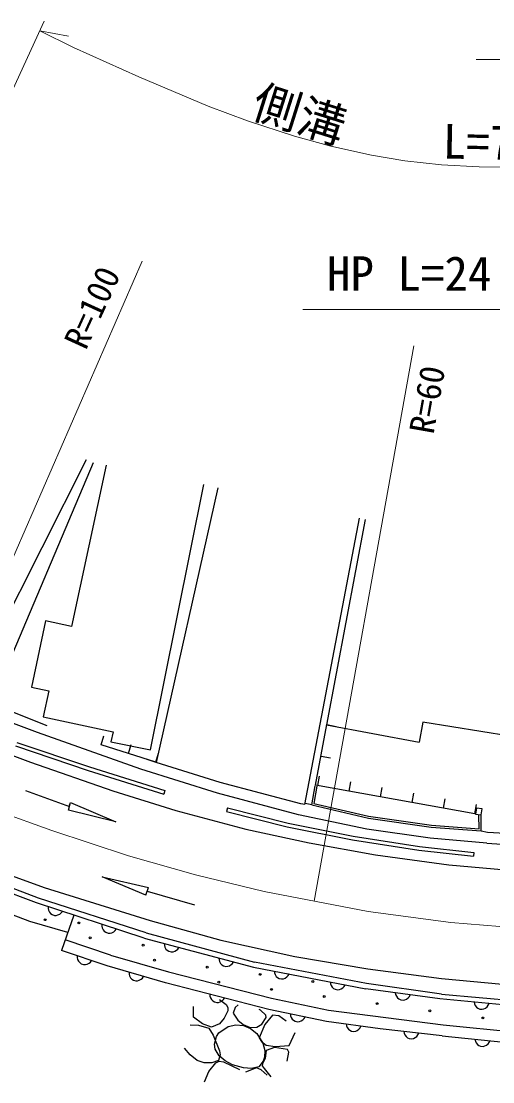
# Model space of a CAD drawing. Units: millimetres, scale not verified. Extents: x 40000 to 680000, y 20000 to 380000.
# Drawn here: x 160524 to 185552, y 239309 to 295642 of the extents above; entities that cross this region are included whole.
import ezdxf
from ezdxf.enums import TextEntityAlignment as Align

# ---------------------------------------------------------------- set-up
doc = ezdxf.new("R2010")
doc.units = ezdxf.units.MM
doc.header["$LTSCALE"] = 1000
doc.linetypes.add('CHAIN', pattern=[18.5, 12, -1.5, 3.5, -1.5])
for name, color, linetype, lineweight in [('M-BGD', 7, 'Continuous', 25), ('M-BMK', 2, 'CHAIN', 13), ('M-STR-HTXT', 7, 'Continuous', 13), ('M-STR-STRC', 7, 'Continuous', 25)]:
    doc.layers.add(name, color=color, linetype=linetype, lineweight=lineweight)
doc.styles.add('ＭＳ ゴシック', font='')
doc.styles.get('ＭＳ ゴシック').set_extended_font_data('MS Gothic')

msp = doc.modelspace()

# ---------------------------------------------------------------- linework, layer by layer
at = {"layer": 'M-BGD'}
for p, q in [((158315, 261147), (163993, 272364)), ((159305, 260261), (164366, 272207)), ((165036, 272062), (163189, 263495)), ((167390, 256944), (170208, 271027)), ((170951, 270861), (167695, 256265)), ((175579, 254029), (178487, 269245)), ((178780, 269168), (176731, 258270)), ((161821, 263790), (161062, 260270)), ((163189, 263495), (161821, 263790)), ((161062, 260270), (161991, 260070)), ((161396, 257859), (155607, 260029)), ((161991, 260070), (161696, 258702)), ((159139, 259329), (161888, 258237)), ((161696, 258702), (165396, 257904)), ((161696, 258702), (165396, 257904)), ((155866, 258216), (161011, 256278)), ((176150, 255064), (176753, 258279)), ((176731, 258270), (181645, 257347)), ((176753, 258279), (177245, 258187)), ((181844, 258405), (181645, 257347)), ((186460, 257658), (181844, 258405)), ((166873, 255912), (161396, 257859)), ((164762, 257214), (164914, 257690)), ((165396, 257904), (165288, 257365)), ((167661, 256289), (164762, 257214)), ((165288, 257365), (167390, 256944)), ((165288, 257365), (167390, 256944)), ((166211, 256751), (166363, 257228)), ((167695, 256265), (167211, 256423)), ((167661, 256289), (167812, 256765)), ((176441, 256613), (176932, 256521)), ((161011, 256278), (165383, 254763)), ((170939, 254635), (166873, 255912)), ((171091, 255205), (167695, 256265)), ((175368, 254066), (171091, 255205)), ((176266, 255043), (176354, 255535)), ((177934, 254744), (178022, 255236)), ((160745, 254779), (163084, 253938)), ((165383, 254763), (168731, 253722)), ((175248, 253488), (170939, 254635)), ((175945, 254017), (176121, 255027)), ((176219, 255010), (176059, 254093)), ((184606, 253548), (176150, 255064)), ((179602, 254445), (179690, 254937)), ((181270, 254146), (181358, 254638)), ((163026, 253738), (163143, 254145)), ((163071, 253942), (163144, 254147)), ((163144, 254147), (165546, 253113)), ((175579, 254029), (175368, 254066)), ((175945, 254017), (175592, 254094)), ((176059, 254093), (178962, 253417)), ((182938, 253847), (183026, 254339)), ((165546, 253113), (163026, 253738)), ((168731, 253722), (172440, 252723)), ((175945, 254017), (178948, 253318)), ((184606, 253548), (184694, 254040)), ((184685, 253847), (184642, 253521)), ((184642, 253521), (184941, 253482)), ((184984, 253807), (184685, 253847)), ((184941, 253482), (184984, 253807)), ((178864, 252734), (175248, 253488)), ((178948, 253318), (182288, 252839)), ((178962, 253417), (182296, 252938)), ((182296, 252938), (184832, 252742)), ((184832, 252742), (184811, 253462)), ((184935, 252634), (184941, 253482)), ((172440, 252723), (175802, 251995)), ((182235, 252251), (178864, 252734)), ((182288, 252839), (184935, 252634)), ((184935, 252634), (185270, 252569)), ((185270, 252569), (188683, 252379)), ((175802, 251995), (179327, 251368)), ((185236, 251981), (182235, 252251)), ((185236, 251981), (188652, 251776)), ((156086, 251709), (161739, 249624)), ((179327, 251368), (183228, 250831)), ((161343, 248811), (155684, 250932)), ((161434, 249070), (155808, 251191)), ((183228, 250831), (186923, 250512)), ((164812, 250200), (167279, 249626)), ((167134, 249219), (164812, 250200)), ((160975, 247828), (155315, 249949)), ((161739, 249624), (167367, 247870)), ((167134, 249219), (167279, 249626)), ((167161, 247216), (161434, 249070)), ((167213, 249426), (169719, 248710)), ((167053, 246931), (161343, 248811)), ((161947, 248612), (161948, 248511)), ((161948, 248511), (161968, 248420)), ((161968, 248420), (162019, 248319)), ((162019, 248319), (162080, 248248)), ((162080, 248248), (162162, 248188)), ((162162, 248188), (162283, 248148)), ((162283, 248148), (162384, 248148)), ((162384, 248148), (162475, 248169)), ((162475, 248169), (162576, 248220)), ((162576, 248220), (162647, 248281)), ((162647, 248281), (162707, 248362)), ((163311, 248163), (162668, 246289)), ((167367, 247870), (171112, 246840)), ((162993, 247235), (160975, 247828)), ((164802, 247672), (164803, 247571)), ((164803, 247571), (164823, 247480)), ((164823, 247480), (164874, 247379)), ((164874, 247379), (164935, 247309)), ((164935, 247309), (165016, 247248)), ((165431, 247280), (165502, 247341)), ((165502, 247341), (165562, 247422)), ((165265, 246034), (162863, 246856)), ((165016, 247248), (165138, 247208)), ((165138, 247208), (165239, 247208)), ((165239, 247208), (165330, 247229)), ((165330, 247229), (165431, 247280)), ((167053, 246931), (172857, 245399)), ((167161, 247216), (172914, 245666)), ((171112, 246840), (175044, 245968)), ((165084, 245461), (162668, 246289)), ((168118, 246650), (168124, 246549)), ((168124, 246549), (168150, 246460)), ((168150, 246460), (168207, 246362)), ((168207, 246362), (168272, 246295)), ((168272, 246295), (168357, 246240)), ((168357, 246240), (168480, 246207)), ((168480, 246207), (168581, 246213)), ((168581, 246213), (168671, 246239)), ((168671, 246239), (168769, 246296)), ((168769, 246296), (168836, 246361)), ((168836, 246361), (168891, 246446)), ((163498, 246005), (163497, 245904)), ((163497, 245904), (163517, 245812)), ((163517, 245812), (163566, 245711)), ((163566, 245711), (163627, 245639)), ((163627, 245639), (163707, 245578)), ((164122, 245605), (164193, 245665)), ((164193, 245665), (164255, 245745)), ((165265, 246034), (168336, 245141)), ((171019, 245884), (171026, 245783)), ((171026, 245783), (171052, 245693)), ((171052, 245693), (171109, 245595)), ((171737, 245595), (171793, 245680)), ((178850, 244529), (172914, 245666)), ((175044, 245968), (178913, 245304)), ((163707, 245578), (163828, 245536)), ((163828, 245536), (163929, 245536)), ((163929, 245536), (164020, 245555)), ((164020, 245555), (164122, 245605)), ((168177, 244562), (165084, 245461)), ((166247, 245124), (166251, 245022)), ((168336, 245141), (173799, 243742)), ((171109, 245595), (171174, 245529)), ((171174, 245529), (171259, 245473)), ((171259, 245473), (171382, 245441)), ((171382, 245441), (171483, 245447)), ((171483, 245447), (171573, 245473)), ((171573, 245473), (171671, 245530)), ((171671, 245530), (171737, 245595)), ((172857, 245399), (178808, 244254)), ((173952, 245188), (173965, 245088)), ((173965, 245088), (173997, 245000)), ((178913, 245304), (182839, 244787)), ((166251, 245022), (166274, 244932)), ((166274, 244932), (166329, 244833)), ((166329, 244833), (166392, 244765)), ((166392, 244765), (166476, 244707)), ((166476, 244707), (166599, 244671)), ((166599, 244671), (166700, 244675)), ((166700, 244675), (166790, 244699)), ((166790, 244699), (166889, 244754)), ((166889, 244754), (166957, 244817)), ((166957, 244817), (167015, 244900)), ((173664, 243157), (168177, 244562)), ((173997, 245000), (174061, 244906)), ((174061, 244906), (174130, 244844)), ((174130, 244844), (174219, 244795)), ((174219, 244795), (174344, 244770)), ((174344, 244770), (174445, 244784)), ((174445, 244784), (174532, 244816)), ((174532, 244816), (174626, 244879)), ((174626, 244879), (174688, 244949)), ((174688, 244949), (174738, 245037)), ((176928, 244616), (176941, 244516)), ((176941, 244516), (176973, 244428)), ((182828, 243968), (178850, 244529)), ((182839, 244787), (187597, 244347)), ((170533, 243959), (170540, 243858)), ((176973, 244428), (177036, 244334)), ((177036, 244334), (177106, 244272)), ((177106, 244272), (177194, 244223)), ((177194, 244223), (177320, 244198)), ((177320, 244198), (177420, 244212)), ((177420, 244212), (177508, 244244)), ((177508, 244244), (177601, 244307)), ((177601, 244307), (177664, 244377)), ((177664, 244377), (177713, 244465)), ((182741, 243721), (178808, 244254)), ((180378, 244042), (180397, 243942)), ((180397, 243942), (180434, 243856)), ((181127, 243843), (181171, 243934)), ((182828, 243968), (187174, 243568)), ((170540, 243858), (170567, 243769)), ((170567, 243769), (170625, 243671)), ((170625, 243671), (170690, 243605)), ((170690, 243605), (170775, 243550)), ((170775, 243550), (170899, 243518)), ((170899, 243518), (171000, 243526)), ((171000, 243526), (171090, 243552)), ((171090, 243552), (171187, 243610)), ((171187, 243610), (171253, 243675)), ((171253, 243675), (171308, 243761)), ((173799, 243742), (176837, 243112)), ((180434, 243856), (180503, 243766)), ((180503, 243766), (180575, 243708)), ((180575, 243708), (180666, 243663)), ((180666, 243663), (180793, 243646)), ((180793, 243646), (180893, 243665)), ((180893, 243665), (180978, 243702)), ((180978, 243702), (181068, 243770)), ((181068, 243770), (181127, 243843)), ((187168, 243284), (182741, 243721)), ((184557, 243542), (184579, 243443)), ((184579, 243443), (184619, 243359)), ((184619, 243359), (184691, 243272)), ((185256, 243296), (185312, 243371)), ((185312, 243371), (185353, 243464)), ((176735, 242520), (173664, 243157)), ((174808, 242920), (174820, 242819)), ((174820, 242819), (174850, 242731)), ((176837, 243112), (182926, 242339)), ((184691, 243272), (184766, 243216)), ((184766, 243216), (184858, 243175)), ((184858, 243175), (184986, 243162)), ((184986, 243162), (185084, 243185)), ((185084, 243185), (185169, 243225)), ((185169, 243225), (185256, 243296)), ((174850, 242731), (174912, 242637)), ((174912, 242637), (174981, 242574)), ((174981, 242574), (175069, 242523)), ((175069, 242523), (175194, 242497)), ((175194, 242497), (175294, 242509)), ((175294, 242509), (175382, 242539)), ((175382, 242539), (175477, 242601)), ((175477, 242601), (175540, 242670)), ((175540, 242670), (175591, 242758)), ((179583, 242128), (176735, 242520)), ((177763, 242379), (177782, 242279)), ((177782, 242279), (177818, 242194)), ((178511, 242179), (178555, 242270)), ((182926, 242339), (187155, 241916)), ((177818, 242194), (177886, 242103)), ((177886, 242103), (177959, 242045)), ((177959, 242045), (178050, 242000)), ((178050, 242000), (178177, 241983)), ((178177, 241983), (178276, 242001)), ((178276, 242001), (178362, 242038)), ((178362, 242038), (178452, 242106)), ((178452, 242106), (178511, 242179)), ((182861, 241743), (179583, 242128)), ((180825, 241982), (180845, 241883)), ((180845, 241883), (180884, 241798)), ((180884, 241798), (180954, 241709)), ((180954, 241709), (181028, 241652)), ((181431, 241653), (181519, 241723)), ((181519, 241723), (181576, 241797)), ((181576, 241797), (181619, 241889)), ((182861, 241743), (187149, 241314)), ((181028, 241652), (181119, 241609)), ((181119, 241609), (181246, 241594)), ((181246, 241594), (181345, 241615)), ((181345, 241615), (181431, 241653)), ((184607, 241568), (184629, 241469)), ((184629, 241469), (184669, 241385)), ((184669, 241385), (184741, 241297)), ((184741, 241297), (184815, 241242)), ((184815, 241242), (184908, 241200)), ((184908, 241200), (185035, 241188)), ((185035, 241188), (185134, 241210)), ((185134, 241210), (185218, 241250)), ((185218, 241250), (185306, 241321)), ((185306, 241321), (185361, 241396)), ((185361, 241396), (185403, 241488))]:
    msp.add_line(p, q, dxfattribs=at)
for points in [[(171054, 243685), (171397, 243418), (171496, 243248), (171494, 243073), (171301, 242697), (171047, 242391), (170622, 242218), (170141, 242380), (169663, 242736), (169674, 243316)], [(172047, 243396), (171879, 243259), (171781, 242951), (172021, 242589), (172308, 242344), (172673, 242188), (173026, 242206), (173299, 242361), (173519, 242728), (173514, 242851), (173225, 243116), (173159, 243153)], [(174589, 242526), (174203, 242814), (173856, 242850), (173455, 242349), (173158, 241637), (173275, 241442), (173518, 241260), (173998, 241177), (174754, 241235), (175059, 241930)], [(169484, 242327), (169938, 242320), (170481, 242149), (170706, 241791), (171046, 240951), (171087, 240749), (170998, 240446), (170636, 240307), (170235, 240318), (169861, 240448), (169495, 240736), (169187, 241094)], [(174636, 240410), (174724, 240875), (174665, 241031), (173963, 241123), (173516, 240975), (173465, 240540), (173330, 240257), (173310, 240163), (173421, 240016), (173780, 239568)], [(170256, 239309), (170475, 239860), (170854, 240324), (171027, 240403), (171261, 240373), (172101, 239962)], [(173575, 239657), (173255, 239951), (173016, 240049), (172428, 239819)]]:
    msp.add_lwpolyline(points, dxfattribs=at)
msp.add_lwpolyline([(171922, 242331), (172328, 242291), (172699, 242138), (173024, 241875), (173349, 241364), (173450, 240979), (173433, 240615), (173373, 240407), (173136, 240096), (172752, 240009), (172314, 240050), (171742, 240217), (171349, 240427), (171027, 240696), (170825, 241034), (170788, 241315), (170887, 241714), (171004, 241905), (171501, 242252)], close=True, dxfattribs=at)
for centre in [(161794, 247918), (163583, 247745), (164188, 246950), (166991, 246570), (167597, 245774), (170400, 245394), (173203, 245014), (171006, 244598), (176005, 244634), (173808, 244219), (176611, 243839), (179414, 243459), (182217, 243079), (185020, 242699)]:
    msp.add_circle(centre, 50, dxfattribs=at)
at = {"layer": 'M-BMK'}
for p, q in [((162155, 252657), (158542, 253961)), ((166226, 251317), (162155, 252657)), ((169771, 250293), (166226, 251317)), ((173414, 249416), (169771, 250293)), ((178939, 248362), (173414, 249416)), ((183321, 247768), (178939, 248362)), ((183321, 247768), (187679, 247414))]:
    msp.add_line(p, q, dxfattribs=at)
at = {"layer": 'M-STR-HTXT'}
for p, q in [((154657, 280256), (161746, 295642)), ((163298, 294240), (161508, 295136)), ((161508, 295136), (163037, 294841)), ((205868, 293611), (184668, 293611)), ((166945, 282905), (154945, 255355)), ((197390, 280333), (175463, 280333)), ((181370, 278407), (176075, 248908))]:
    msp.add_line(p, q, dxfattribs=at)
msp.add_lwpolyline([(163298, 294240), (166761, 292680), (170451, 291134), (172539, 290354), (175022, 289542), (176958, 289009), (179109, 288530), (180883, 288233), (182832, 288017), (184826, 287910), (187028, 287898), (189313, 287974), (191722, 288161), (193108, 288365), (194469, 288669), (195670, 289049), (197157, 289641), (198652, 290312)], dxfattribs=at)
at = {"layer": 'M-STR-STRC'}
for p, q in [((160225, 257147), (164079, 255845)), ((160292, 257335), (164143, 256035)), ((164079, 255845), (168092, 254594)), ((164139, 256036), (168151, 254785)), ((168151, 254785), (168092, 254594)), ((171476, 253860), (171427, 253666)), ((171427, 253666), (174647, 252857)), ((171476, 253860), (174691, 253053)), ((174691, 253053), (178139, 252353)), ((174647, 252857), (178103, 252156)), ((178103, 252156), (181632, 251604)), ((178139, 252353), (181658, 251803)), ((181632, 251604), (184521, 251295)), ((181658, 251803), (184542, 251494)), ((184542, 251494), (184521, 251295))]:
    msp.add_line(p, q, dxfattribs=at)

# ---------------------------------------------------------------- texts
at = {"layer": 'M-STR-HTXT', "style": 'ＭＳ ゴシック'}
for s, height, rotation, p in [('側溝\u3000', 1833, 342.5, (176497, 290328)), ('L=75.0', 1833, 358.8, (186641, 289191)), ('R=100', 1320, 65.4, (164289, 280437)), ('R=60', 1320, 80, (182070, 275543))]:
    msp.add_text(s, height=height, rotation=rotation, dxfattribs=at).set_placement(p, align=Align.MIDDLE_CENTER)
msp.add_text('HP L=24.0 φ=300', height=1833, dxfattribs=at).set_placement((186427, 282244), align=Align.MIDDLE_CENTER)

doc.saveas('drawing.dxf')
